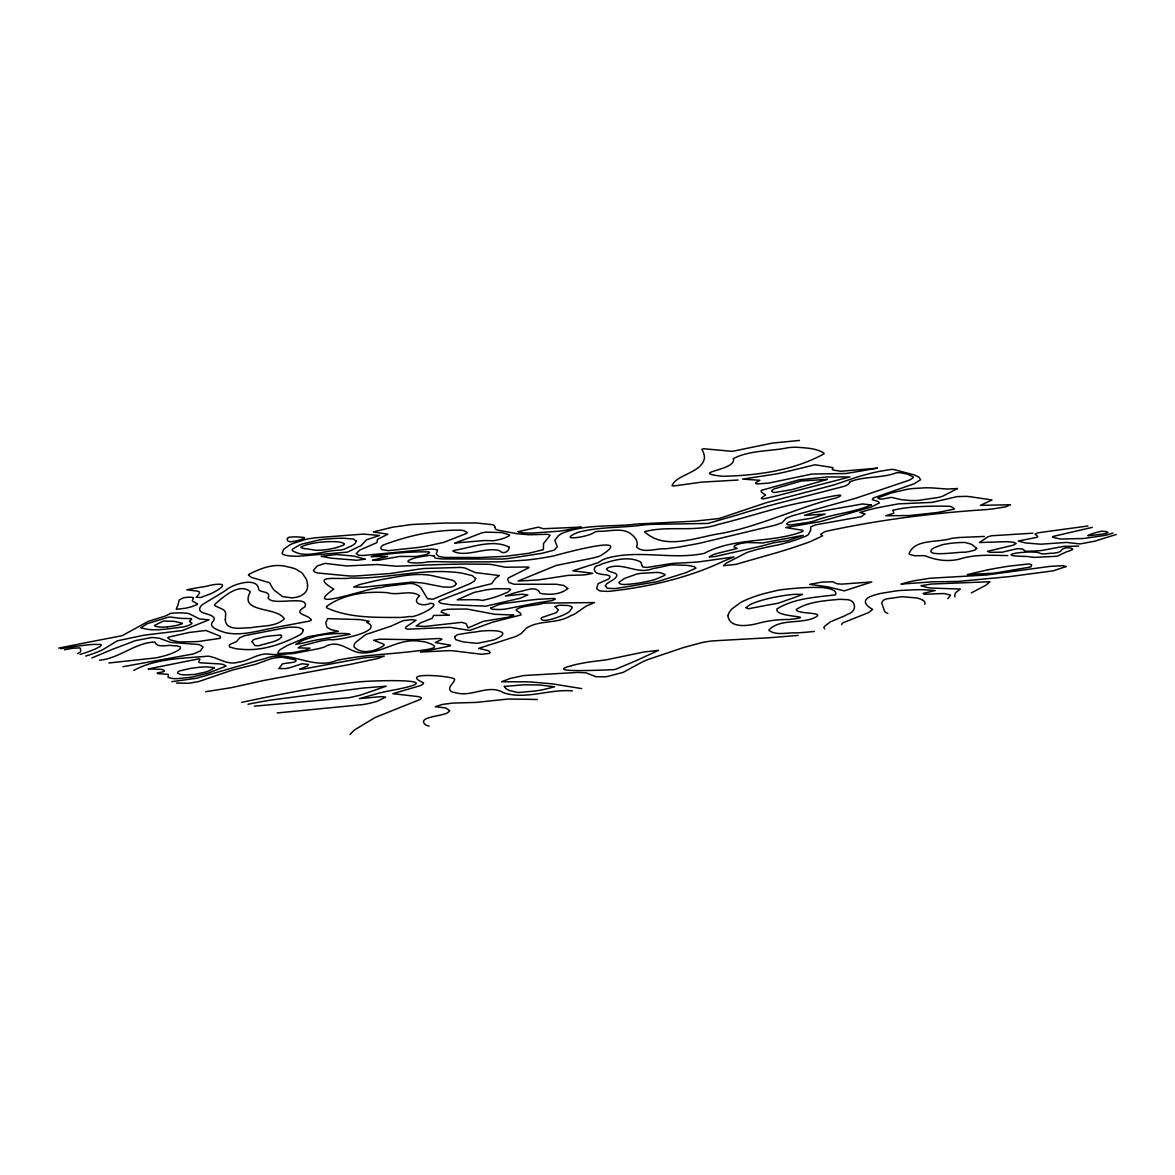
<?xml version="1.0" encoding="UTF-8"?>
<svg xmlns="http://www.w3.org/2000/svg" width="1175" height="1175" viewBox="0 0 1175 1175"><rect width="100%" height="100%" fill="white"/><g stroke="black" fill="none" stroke-linecap="round" stroke-linejoin="round"><path stroke-width="1.5" d="M841.667 624.733L841.77 624.248A26.599 5.934 -7.4 0 1 842.916 622.809L868.663 612.572L872.672 609.399C861.393 603.201 863.816 597.708 875.669 594.756A21.488 4.803 -7.4 0 1 880.428 593.478L895.423 590.996A37.527 8.387 -7.4 0 1 901.005 590.423L915.633 589.747A111.155 24.822 -7.4 0 1 922.199 589.674L935.212 590.526L923.109 593.419L924.49 594.271L939.457 593.669A16.186 3.613 -7.4 0 1 944.509 593.61L950.531 595.108L947.843 598.633M525.107 629.58L521.068 633.604L516.133 636.395L478.68 648.38L486.553 650.216A30.183 6.742 -7.4 0 1 489.05 651.141L490.239 652.522L489.153 653.432L481.588 654.269L453.447 650.847A28.215 6.301 -7.4 0 0 448.571 650.642L420.371 652.066L449.907 646A3.907 0.867 -7.4 0 0 450.495 645.222L435.308 642.563L441.918 639.288L440.082 638.466L414.305 639.699L379.613 639.171L373.606 640.272L383.77 644.194A14.217 3.173 -7.4 0 1 383.403 645.912C375.192 651.082 362.194 654.93 354.365 647.234A66.813 14.922 -7.4 0 1 353.969 645.207L355.379 642.578L365.675 634.573L391.011 626.143L403.04 620.664L411.72 619.666L416.053 620.268L405.977 626.892L405.434 628.273L407.593 629.198L449.996 627.318L469.78 630.417L492.868 622.089L520.995 614.966L520.643 613.482L516.677 610.53A76.081 16.979 -7.4 0 1 516.06 609.796C522.39 605.213 534.625 605.992 543.026 603.363A7.667 1.718 -7.4 0 1 546.448 603.069L594.55 602.569L586.296 606.036L574.663 614.055A47.734 10.648 -7.4 0 1 570.345 615.862C556.642 624.248 538.429 619.636 525.798 628.61M971.314 592.876L985.869 585.253L989.908 581.728L931.173 584.063L920.921 585.723L928.162 587.735A55.387 12.367 -7.4 0 0 933.023 588.132L960.357 589.042L956.465 592.068A19.622 4.377 -7.4 0 0 955.525 592.92L954.805 595.064A170.081 37.967 -7.4 0 0 954.893 596.9M133.818 670.382C155.893 658.308 183.579 658.382 208.225 656.135C218.344 657.692 227.421 665.505 238.172 662.215C248.777 661.187 257.971 652.933 268.767 654.093A29.889 6.668 -7.4 0 0 272.277 654.431L273.702 654.504A35.544 7.931 -7.4 0 0 278.534 654.592L294.499 653.359L318.249 648.717A45.84 10.237 -7.4 0 0 324.05 647.175C339.061 638.172 348.006 651.787 361.312 652.918A22.751 5.082 -7.4 0 0 365.998 652.845C385.826 651.258 400.264 637.423 421.663 641.535A10.913 2.438 -7.4 0 1 424.483 641.77C439.318 646.074 437.056 648.453 421.414 650.333C393.346 654.269 364.793 654.475 337.005 660.35C312.477 670.763 289.652 648.688 264.977 658.646A37.864 8.46 -7.4 0 0 259.132 660.188L196.504 678.269L171.844 681.662M91.914 657.941L105.603 652.198A343.673 76.728 -7.4 0 1 112.183 649.437L135.507 640.61L152.104 637.452L159.301 638.231L170.581 642.387L198.942 644.517L203.069 646.808L200.514 650.921L193.405 653.946L122.876 666.724M241.639 702.386C279.312 694.352 317.353 686.773 355.643 682.234C372.563 680.046 459.924 678.092 388.558 690.973A101.388 22.633 -7.4 0 0 379.363 693.03L359.403 698.611L381.214 696.613L385.679 697.127L377.102 701.313A36.792 8.21 -7.4 0 1 370.404 703.091A33.047 7.373 -7.4 0 1 362.825 704.603L277.212 712.946M80.179 654.446L82.779 653.623A91.283 20.372 -7.4 0 0 95.865 648.747L100.418 646.367L101.256 644.84A5.684 1.263 -7.4 0 0 100.404 644.517L94.837 644.37A30.095 6.712 -7.4 0 0 87.64 644.884L81.251 645.618A109.833 24.513 -7.4 0 0 66.064 647.778L60.733 648.673M1116.25 534.478L1094.733 541.161L1080.001 543.937L1066.592 542.424L1040.697 544.201L1025.408 542.923L1018.167 541.029L1037.217 537.283L1037.833 536.417L1034.969 534.14L1037.863 532.818L1086.008 526.253A28.553 6.374 -7.4 0 1 1087.933 526.062M176.456 683.028L188.881 683.292L198.81 681.515L232.268 670.102L255.709 664.272L271.278 658.661A11.53 2.57 -7.4 0 1 279.224 657.427A11.118 2.482 -7.4 0 1 282.852 657.324L295.41 659.777A19.857 4.436 -7.4 0 1 296.159 660.688L294.47 662.142L282.573 663.787L278.857 668.546L285.804 668.575A18.139 4.054 -7.4 0 0 290.357 667.547L302.122 663.787L308.54 664.462L307.233 666.063L299.713 669.207L302.915 669.104L363.325 657.971L384.328 656.091L377.601 658.543L350.928 664.257L263.42 680.531L231.225 687.683L205.684 691.708M571.667 665.667C540.573 673.466 609.238 669.618 613.188 669.721A8.548 1.909 -7.4 0 0 615.729 669.265L634.999 661.143A182.771 40.802 -7.4 0 1 639.053 659.337L658.529 650.363L644.488 651.89L607.695 659.542A30.109 6.727 -7.4 0 1 603.715 660.159L594.491 661.319A43.916 9.811 -7.4 0 0 571.535 665.623M64.434 649.775L71.087 648.512A28.817 6.433 -7.4 0 1 73.981 648.159L79.782 647.866L80.59 649.011A60.116 13.424 -7.4 0 0 80.561 649.32L80.693 651.449A11.633 2.6 -7.4 0 1 80.091 652.228L79.929 652.345A22.002 4.906 -7.4 0 1 77.462 653.653M99.596 660.218C119.395 658.397 135.184 642.549 154.836 642.02C157.744 648.762 167.467 644.267 173.092 645.692C192.48 646.191 168.715 655.033 163.325 656.12A25.982 5.802 -7.4 0 1 155.306 657.956L108.878 662.979M58.75 648.086L71.587 645.56A83.219 18.58 -7.4 0 0 79.841 643.856L122.141 635.704L148.05 621.472L165.073 616.111A19.167 4.274 -7.4 0 0 166.85 615.347L170.713 613.291L177.102 612.865A47.69 10.648 -7.4 0 1 181.993 612.924L186.384 613.188A15.965 3.569 -7.4 0 1 189.146 613.702L199.662 619.005L209.032 619.768L182.433 630.534L143.996 635.19L117.28 640.83L103.15 649.437A60.821 13.571 -7.4 0 1 96.82 652.287L91.577 654.196A77.697 17.346 -7.4 0 1 85.643 656.076M247.998 704.28L252.493 703.355A120.775 26.966 -7.4 0 1 272.453 699.845L363.501 687.992L386.267 686.185L360.255 695.174L349.21 697.7L254.373 706.16M988.19 569.743L967.26 574.575L992.978 573.209A25.6 5.713 -7.4 0 0 996.238 572.857L1029.961 567.099A5.596 1.248 -7.4 0 0 1031.195 566.6L1031.679 564.955A22.119 4.935 -7.4 0 0 1031.151 564.587L1029.785 564.132A6.536 1.454 -7.4 0 0 1028.463 563.985L1008.561 566.218A145.377 32.459 -7.4 0 0 1000.836 567.452A122.42 27.333 -7.4 0 0 988.19 569.728M1092.295 527.369L1053.211 536.402A7.461 1.66 -7.4 0 0 1052.492 537.181L1059.821 538.914A50.084 11.177 -7.4 0 0 1061.803 539.031L1083.747 538.488L1104.838 535.418A19.549 4.362 -7.4 0 0 1109.347 534.243L1112.108 533.332A15.363 3.422 -7.4 0 0 1112.887 533.024M814.275 631.46L805.639 632.268A100.507 22.442 -7.4 0 1 796.18 632.914C787.426 632.297 775.999 636.042 768.744 630.182C779.201 618.726 799.617 623.896 813.688 618.094C828.125 611.749 798.912 614.496 796.4 610.031L796.239 609.443C808.444 601.717 824.38 600.719 838.642 599.397A19.079 4.259 -7.4 0 1 845.442 599.632C856.105 598.78 857.882 611.308 847.88 614.158A50.54 11.28 -7.4 0 1 842.695 616.684L830.519 621.766L824.233 626.554A25.042 5.596 -7.4 0 0 824.013 627.714L824.674 628.904M167.526 626.818L165.925 626.965A12.675 2.835 -7.4 0 1 160.549 627.083L159.213 626.98A19.902 4.45 -7.4 0 1 156.157 626.466L154.615 625.79A5.963 1.337 -7.4 0 1 154.601 625.423L162.87 621.281A3.922 0.881 -7.4 0 1 164.515 621.032L173.371 621.34A105.383 23.529 -7.4 0 1 175.31 621.575L182.463 623.264A4.465 0.999 -7.4 0 1 182.066 623.793L177.895 625.129A20.489 4.568 -7.4 0 1 167.526 626.818M798.222 635.411L769.963 637.687A179.643 40.112 -7.4 0 1 755.334 638.495L712.168 640.933A31.402 7.006 -7.4 0 0 701.446 642.696L683.556 647.528L648.115 659.469A70.97 15.848 -7.4 0 0 640.39 662.979L623.235 672.35L606.271 676.756L596.004 676.741L586.178 672.849L577.924 672.408L523.712 675.552L510.67 678.327L501.519 681.764L519.379 681.823A92.326 20.607 -7.4 0 1 530.468 681.97L551.942 683.806L581.728 688.609M1078.709 546.111L1063.889 546.36L1042.049 550.429A59.69 13.322 -7.4 0 1 1035.454 551.016L1025.481 551.281L1022.573 549.033L1017.271 548.652L1002.113 552.206L989.952 552.338L987.426 551.354L1013.379 545.171L1016.14 543.482L1013.203 542.174L1006.064 541.675L979.48 542.542L987.852 536.784L991.348 535.771L1032.854 533.186M738.091 480.032L701.827 482.117L673.951 485.951A7.623 1.704 -7.4 0 1 672.071 485.627C676.139 474.568 701.842 472.893 704.413 458.265A304.281 67.93 -7.4 0 0 704.104 454.784L703.957 454.152A244.224 54.52 -7.4 0 0 703.37 452.419L701.872 449.305L703.472 448.718L732.319 451.362L772.225 443.122L799.485 440.434M1007.812 555.599C991.201 555.305 974.912 554.086 958.859 559.3C946.83 561.856 935.829 560.167 925.166 555.79A16.45 3.672 -7.4 0 0 922.757 555.658L915.795 555.746A9.664 2.159 -7.4 0 1 914.194 555.658L909.582 554.38A14.379 3.217 -7.4 0 1 909.171 553.528C914.811 538.517 938.561 542.879 951.941 538.297A40.244 8.989 -7.4 0 1 958.991 537.518L984.297 536.446M572.445 690.885C549.459 688.77 525.71 700.153 503.532 692.751C488.653 683.542 471.968 697.539 455.885 692.765A26.188 5.846 -7.4 0 1 451.053 691.414C446.5 687.683 453.917 683.453 454.652 679.576L454.417 678.944C449.805 675.684 398.207 671.674 423.573 682.822L423.397 683.468A18.8 4.201 -7.4 0 1 420.503 685.598L392.847 693.676L418.579 696.643L421.355 697.671L420.503 699.345L375.501 717.308L355.144 729.543A161.562 36.072 -7.4 0 0 350.032 734.566M476.697 599.676L457.192 599.837L473.231 592.802A14.173 3.158 -7.4 0 1 474.964 592.215L486.714 589.791A35.074 7.828 -7.4 0 1 496.144 588.704L509.348 588.881A10.325 2.306 -7.4 0 1 510.508 589.644L507.894 592.112L499.272 595.681A85.892 19.182 -7.4 0 1 491.62 598.178L482.852 600.381L478.46 599.823A8.387 1.865 -7.4 0 0 476.697 599.676M922.257 599.837L920.598 599.118A54.447 12.161 -7.4 0 0 916.294 597.899L901.959 596.709L886.743 598.853A11.721 2.614 -7.4 0 0 883.409 600.19L881.676 602.804L884.702 611.734A56.003 12.499 -7.4 0 0 887.845 613.379M922.375 599.823A51.112 11.412 -7.4 0 1 924.725 604.303M429.11 726.106A63.758 14.232 -7.4 0 1 425.761 724.96C415.216 716.383 444.767 716.486 448.38 712.035A15.202 3.393 -7.4 0 0 449.717 710.684L445.722 707.938L435.293 706.733L442.329 704.442L452.625 703.076L476.125 702.415L508.188 699.022L534.331 699.419A32.312 7.212 -7.4 0 1 537.298 699.522M307.571 585.517C308.202 592.582 301.064 596.783 294.925 597.488A6.492 1.454 -7.4 0 1 291.855 597.869L282.602 596.606L274.216 590.202A396.151 88.433 -7.4 0 1 272.35 587.75L269.692 583.064A23.808 5.317 -7.4 0 0 269.119 582.609L251.406 577.41L248.468 575.118A15.113 3.378 -7.4 0 1 249.071 574.237C260.953 568.201 274.48 562.884 287.978 566.908A80.194 17.904 -7.4 0 1 295.938 569.155L302.093 572.93L306.029 578.702A380.964 85.055 -7.4 0 1 307.365 583.241L307.571 585.517M268.238 597.943C271.748 606.755 310.362 594.109 304.883 606.887C291.473 614.481 308.643 614.408 311.404 619.915A7.535 1.674 -7.4 0 1 308.863 621.208L277.447 627.083A54.123 12.088 -7.4 0 0 271.895 628.214C256.62 631.21 240.699 636.101 225.115 632.591C220.782 630.916 206.741 627.523 213.204 621.149A45.531 10.164 -7.4 0 0 214.1 619.622A46.794 10.443 -7.4 0 0 214.114 618.109C211.529 612.586 195.505 614.569 200.631 606.403A146.199 32.636 -7.4 0 1 202.144 604.758L222.501 592.435A131.747 29.404 -7.4 0 0 226.099 590.085C232.841 584.004 256.238 576.998 258.544 588.205C257.868 593.61 271.469 589.806 268.238 597.943M225.292 619.68C225.82 631.562 242.784 627.553 250.583 627.758C261.496 625.57 276.096 627.024 284.321 618.887C277.168 606.227 238.305 613.497 250.363 591.759C239.245 582.08 223.088 597.164 214.584 604.552A22.722 5.067 -7.4 0 0 215.172 605.874L222.472 609.208A60.88 13.586 -7.4 0 1 224.689 610.897L225.747 613.262L225.292 619.68M494.866 527.222L495.644 529.176L498.156 530.204L516.78 533.67L528.75 534.757L547.726 534.302L550.106 535.33L543.54 543.555L543.393 549.621L529 553.234L504.956 556.377L479.224 557.523L444.194 557.42L438.936 556.465L436.468 554.365A31.828 7.109 -7.4 0 1 436.527 553.087L437.541 549.812L431.577 548.989L363.016 555.481L358.816 555.29L356.142 553.645L359.623 550.15L376.999 542.586L377.469 539.413L387.838 534.199L373.312 531.937L392.641 527.178L412.014 524.476L443.68 523.081L475.978 522.948L492.633 524.682A21.649 4.832 -7.4 0 1 494.425 525.695L494.866 527.222M641.653 565.116L642.798 567.04L647.308 567.422L672.467 563.398L691.869 562.384A38.731 8.651 -7.4 0 0 699.272 561.826L734.023 556.95L727.134 559.697A81.824 18.271 -7.4 0 0 723.638 561.165C688.315 577.894 649.276 586.81 610.442 591.201A14.555 3.246 -7.4 0 1 607.255 591.363L601.703 591.113A24.616 5.493 -7.4 0 1 599.412 590.731L596.856 588.895A97.172 21.693 -7.4 0 0 596.812 587.808L598.148 583.637L607.46 579.539A16.479 3.672 -7.4 0 0 608.988 578.643C612.953 574.854 604.479 574.766 602.188 574.413A24.264 5.42 -7.4 0 1 600.072 573.958C593.669 573.459 591.539 566.585 599.147 565.204A40.67 9.077 -7.4 0 1 603.656 563.398C615.113 559.77 628.537 556.216 639.964 561.606A48.645 10.854 -7.4 0 1 641.271 562.928L641.653 565.116M893 510.303L893.881 513.211L885.803 515.752L909.244 515.561L937.768 512.462L954.511 509.054L952.058 506.998A41.419 9.253 -7.4 0 0 948.636 506.19C930.438 506.117 910.111 505.94 893 510.303M733.406 458.603C736.769 471.043 686.641 472.071 722.537 476.301C757.332 475.478 793.389 470.646 824.027 453.829L823.983 453.124C816.17 448.086 805.815 448.013 796.723 447.234A20.93 4.671 -7.4 0 0 788.587 447.602C770.55 451.464 749.503 450.04 733.406 458.603M366.718 622.383C386.325 631.372 333.289 641.55 329.734 639.523A54.667 12.205 -7.4 0 0 320.951 640.889L300.829 646.103L298.142 647.88L309.994 648.174L305.897 650.083L295.498 652.096A40.817 9.121 -7.4 0 1 290.754 652.727L279.342 653.476A4.553 1.013 -7.4 0 1 277.887 653.138L278.637 651.141A70.691 15.789 -7.4 0 1 280.458 649.452L287.243 645.501L308.056 636.732L338.356 631.372L330.66 629.477L326.958 627.303L325.739 622.809L327.649 618.637L360.417 619.607L369.097 621.237L366.718 622.383M196.328 597.311L200.763 597.502L211.118 593.61A105.809 23.617 -7.4 0 0 219.343 588.91C230.08 581.39 210.604 584.842 206.8 586.222A57.34 12.808 -7.4 0 1 197.694 587.662L186.766 589.806L197.312 591.098A13.571 3.026 -7.4 0 1 199.353 591.936L199.486 593.36L196.328 597.311M605.36 585.752L607.181 588.234L613.673 588.602A13.982 3.114 -7.4 0 0 617.624 588.264L657.119 581.698L686.068 572.622L695.982 568.113L694.278 566.717L688.579 565.557A31.211 6.962 -7.4 0 0 685.054 565.263L671.601 564.881A3.54 0.793 -7.4 0 0 670.014 565.087L657.427 567.789A58.207 12.998 -7.4 0 1 652.845 568.568C637.878 574.898 623.896 562.487 609.238 567.334A11.265 2.512 -7.4 0 0 606.52 568.95C607.49 573.062 621.634 571.828 615.23 578.071A80.825 18.051 -7.4 0 1 612.704 580.112L606.829 583.637L605.36 585.752M148.3 668.928L161.401 669.368A33.15 7.402 -7.4 0 1 163.34 669.985C168.26 672.497 153.558 672.335 157.979 673.701A7.623 1.704 -7.4 0 0 159.991 673.745L167.849 674.347A16.421 3.672 -7.4 0 1 168.333 675.17L168.098 677.373L172.314 678.489A19.813 4.421 -7.4 0 0 177.028 678.68L191.613 677.211L208.107 673.172L226.041 666.122L223.5 664.58A74.275 16.582 -7.4 0 0 220.459 663.978L199.956 662.773L198.663 661.877L199.941 659.146L198.913 658.808L148.3 668.928M303.341 630.314L302.181 632.899A47.426 10.59 -7.4 0 1 299.375 635.132C281.75 644.297 262.054 651.126 241.903 649.32A46.985 10.487 -7.4 0 1 235.793 648.688L229.595 647.014L229.272 645.031A12.543 2.805 -7.4 0 1 231.211 643.871L236.527 641.623L239.788 637.717L244.591 635.66L287.537 627.362A20.445 4.568 -7.4 0 1 292.913 627.171L294.558 627.2A19.108 4.259 -7.4 0 1 298.758 627.612L302.342 628.845L303.341 630.314M434.03 555.966L435.161 558.11L441.991 558.947L502.254 559.036A27.495 6.139 -7.4 0 0 508.599 558.463L541.69 553.381L554.145 550.15L557.244 546.816L554.82 540.192L558.477 535.727A104.046 23.221 -7.4 0 1 561.415 533.67C584.695 523.697 611.485 527.222 636.218 524.065A404.567 90.313 -7.4 0 1 649.276 523.389L694.337 521.186L719.027 518.557L766.834 502.518L834.309 484.834L853.285 478.343A84.101 18.771 -7.4 0 1 859.85 476.242L869.03 473.716A58.5 13.057 -7.4 0 1 880.016 471.263L889.886 469.618A6.404 1.425 -7.4 0 1 893.426 469.442L913.974 474.832L918.953 477.153L920.598 479.752L914.253 483.748L873.377 497.98L872.232 499.625L878.43 501.607L879.341 502.988L871.145 507.057L820.135 521.656L785.62 527.56L802.701 530.278A10.002 2.232 -7.4 0 1 802.554 531.555C770.609 543.555 735.109 536.946 704.119 553.41C671.689 560.211 637.482 548.989 605.477 558.639A30.462 6.8 -7.4 0 0 602.437 559.961L599.323 561.944A13.571 3.026 -7.4 0 1 597.355 562.942L572.827 570.8L592.743 573.312L586.501 574.619A17.361 3.878 -7.4 0 1 581.698 575.016L568.171 575.383L538.179 579.995L518.087 581.038L556.333 565.41L587.001 559.227A34.222 7.638 -7.4 0 0 593.316 557.919L595.005 557.493A23.515 5.243 -7.4 0 0 600.117 555.937C638.95 532.113 559.036 554.571 553.983 555.819A40.376 9.018 -7.4 0 1 549.092 556.818L541.073 558.184A66.035 14.746 -7.4 0 1 531.306 559.52A63.905 14.262 -7.4 0 1 526.048 560.093L501.152 561.826L453.932 561.929A246.456 55.019 -7.4 0 1 448.204 561.841L435.984 561.65A49.144 10.972 -7.4 0 0 430.784 561.753A49.776 11.118 -7.4 0 0 427.392 561.914C422.838 563.398 395.255 563.985 414.937 557.949A38.437 8.578 -7.4 0 1 419.313 556.95L429.609 555.32L434.03 555.966M475.669 578.599L474.421 581.008L470.264 583.549L433.09 599.206L427.509 598.751L421.12 588.132A169.567 37.85 -7.4 0 0 419.813 586.839A173.959 38.834 -7.4 0 0 418.829 586.017L414.011 583.916A17.449 3.892 -7.4 0 0 409.605 583.461L385.988 586.325A52.772 11.779 -7.4 0 0 380.7 587.603C372.402 586.325 298.979 613.497 333.803 589.16C308.467 573.826 339.311 580.112 350.943 577.997C384.533 579.055 417.522 569.493 451.112 571.946A93.177 20.797 -7.4 0 1 461.217 572.989L472.218 575.588L475.669 578.599M709.333 556.906L714.473 556.642L758.58 546.757A23.97 5.346 -7.4 0 0 762.384 545.832L773.87 542.732L787.735 540.662L803.201 535.345L762.707 542.953L748.196 542.527A5.023 1.116 -7.4 0 0 746.154 542.615L741.469 543.379A13.527 3.026 -7.4 0 0 738.385 544.157L737.445 544.451A13.028 2.908 -7.4 0 0 735.08 545.42L733.846 546.83L737.151 548.475L717.264 553.396A17.037 3.804 -7.4 0 0 714.488 554.262L712.99 554.85A29.213 6.521 -7.4 0 0 711.095 555.716L709.333 556.906M1072.54 549.048L1072.525 549.239A7.138 1.586 -7.4 0 1 1071.997 549.827L1069.485 550.913A14.379 3.217 -7.4 0 1 1066.783 551.707L1060.012 554.791A16.024 3.569 -7.4 0 1 1057.015 556.245L1034.793 557.361A18.815 4.201 -7.4 0 1 1032.384 557.185L1028.331 556.597A15.525 3.466 -7.4 0 0 1025.716 556.421C987.837 555.76 1034.632 548.989 1040.844 553.631A11.251 2.512 -7.4 0 0 1043.429 553.866A11.03 2.467 -7.4 0 0 1045.721 553.851C1050.67 552.691 1059.072 554.306 1062.053 549.621A14.027 3.128 -7.4 0 1 1062.641 549.019L1065.725 547.785L1070.014 547.888A15.833 3.54 -7.4 0 1 1071.424 548.255L1072.54 549.048M193.405 597.972L192.303 600.998L197.517 603.906A8.489 1.895 -7.4 0 1 197.062 604.538L191.76 606.653A30.183 6.742 -7.4 0 1 185.532 608.239L176.25 609.326L177.146 606.726A75.141 16.773 -7.4 0 0 178.203 604.185L179.143 600.058L183.271 597.899A5.288 1.175 -7.4 0 1 184.798 597.59L187.75 597.252A8.695 1.939 -7.4 0 1 190.13 597.179L192.788 597.473A5.567 1.248 -7.4 0 1 193.361 597.825L193.405 597.972M554.938 606.55L558.375 609.869L556.524 612.41A12.984 2.893 -7.4 0 1 554.952 613.115L542.732 617.227A18.213 4.068 -7.4 0 0 541.058 618.256C541.117 624.131 561.973 616.038 566.115 613.688A65.359 14.585 -7.4 0 0 569.42 611.587L572.298 607.666A22.046 4.92 -7.4 0 0 567.819 605.492L559.711 605.213L554.938 606.55M326.591 606.476L326.518 607.71C348.858 618.256 376.22 617.374 400.866 617.462A24.411 5.449 -7.4 0 0 409.84 616.42C413.321 618.858 443.974 604.141 430.461 603.26C423.25 606.873 410.545 603.7 419.622 595.769C410.971 589.439 397.782 595.901 387.691 592.699C366.82 591.054 343.702 593.889 326.591 606.476M871.16 504.927C853.608 512.682 832.576 513.813 814.202 520.995A35.926 8.019 -7.4 0 1 808.209 522.405L790.32 524.99A5.728 1.278 -7.4 0 1 787.309 524.682L786.751 523.8L788.337 522.464A7.682 1.718 -7.4 0 1 790.878 521.582L812.41 518.072L825.158 514.092L804.449 515.384L812.513 512.799L862.553 503.957L871.16 504.927M251.993 641.594L254.975 645.545A4.773 1.057 -7.4 0 0 255.357 645.618A5.008 1.116 -7.4 0 0 259.822 645.472C265.227 643.386 282.955 640.83 281.501 635.234A5.831 1.307 -7.4 0 0 279.87 635.043L268.179 636.174A36.792 8.21 -7.4 0 0 263.832 636.909L254.637 639.288A11.265 2.512 -7.4 0 0 253.183 640.023L251.993 641.594M849.643 481.97L849.496 482.808A23.808 5.317 -7.4 0 1 848.379 484.173L847.234 484.937A22.046 4.92 -7.4 0 1 844.678 486.171L787.279 500.991A310.787 69.384 -7.4 0 0 776.763 503.693L773.106 504.663A398.34 88.933 -7.4 0 0 758.639 508.643L751.956 510.552A283.66 63.332 -7.4 0 0 738.135 514.723L707.938 523.448L650.803 524.373A38.349 8.563 -7.4 0 0 644.399 524.887C622.324 528.03 599.749 526.518 578.012 532.334C554.776 541.983 590.247 536.916 594.623 532.025A10.619 2.365 -7.4 0 1 598.413 531.306C609.193 531.761 623.514 526.694 632.121 534.904C635.646 537.886 638.701 542.277 636.571 546.962C643.107 553.792 656.414 548.196 665.05 548.828A86.142 19.226 -7.4 0 0 679.165 547.051L699.008 543.393L775.441 525.093L782.124 522.713L786.178 518.278L791.965 515.913L855.371 498.376L907.467 480.795A23.265 5.199 -7.4 0 0 910.067 479.752L912.755 478.093A14.702 3.29 -7.4 0 0 913.107 476.859L907.35 474.054L899.933 472.658A7.123 1.586 -7.4 0 0 896.231 472.849C881.397 478.445 863.126 476.066 849.643 481.97M810.544 530.41L808.356 534.596A27.172 6.066 -7.4 0 1 805.8 536.153L796.209 539.81A108.247 24.161 -7.4 0 1 789.585 541.881L781.316 544.157A34.809 7.77 -7.4 0 1 776.455 545.244L772.195 546.067A52.758 11.779 -7.4 0 0 767.921 546.933L761.899 548.299A110.7 24.719 -7.4 0 0 757.199 549.445L749.65 551.574A25.6 5.713 -7.4 0 0 745.831 553.072L726.062 563.236L723.447 565.704L735.77 564.397L775.691 552.984A386.825 86.362 -7.4 0 0 785.987 549.856A396.254 88.463 -7.4 0 0 793.198 547.579L809.369 542.013L822.706 535.844L821.105 534.875A6.022 1.351 -7.4 0 1 820.708 534.419L823.176 532.554A35.852 8.005 -7.4 0 1 825.687 531.394C877.666 520.114 930.908 513.24 984.107 509.744A43.093 9.62 -7.4 0 0 993.066 508.878L1005.873 506.763L1010.515 504.751L980.449 505.353L991.979 499.948L970.403 496.746A99.537 22.222 -7.4 0 0 967.818 496.496A126.518 28.244 -7.4 0 0 966.129 496.349L957.214 496.614L932.186 502.371L898.288 503.884L876.741 507.908A166.909 37.262 -7.4 0 0 868.81 509.847L859.821 512.462L865.02 513.872L861.304 516.648L815.509 524.873L810.823 526.841L810.544 530.41M456.003 583.872L454.975 585.605L451.993 586.839A3.936 0.881 -7.4 0 1 450.392 587.133L443.416 587.045L422.692 582.976L411.691 582.139L363.002 587.236L353.719 587.015L359.814 584.489L375.838 580.7A116.354 25.982 -7.4 0 1 383.021 579.246C400.411 576.47 418.608 571.711 436.057 576.587A70.647 15.774 -7.4 0 0 438.539 577.101L452.404 580.186A60.792 13.571 -7.4 0 1 455.21 582.139L456.003 583.872M1088.065 535.668L1094.968 535.066A15.275 3.407 -7.4 0 1 1096.789 534.801L1101.518 534.228A10.311 2.306 -7.4 0 0 1106.586 533.244L1108.01 532.627L1107.203 531.937A21.047 4.7 -7.4 0 0 1106.116 531.555L1101.283 531.188L1095.453 532.73A50.29 11.221 -7.4 0 1 1094.175 533.127L1089.592 534.654A8.563 1.909 -7.4 0 0 1088.535 535.198L1088.065 535.668M344.246 544.084L344.187 544.377A9.958 2.218 -7.4 0 1 343.041 545.362L337.21 547.374A32.65 7.285 -7.4 0 1 331.835 548.666L328.251 549.371A13.865 3.099 -7.4 0 1 323.257 550.003L322.699 550.047A17.742 3.966 -7.4 0 1 317.368 550.252L315.664 550.194A8.857 1.983 -7.4 0 1 314.386 550.047L307.189 548.901A35.426 7.902 -7.4 0 1 303.591 548.49L300.932 547.521A6.903 1.542 -7.4 0 1 301.197 546.86L305.779 545.009A24.146 5.39 -7.4 0 1 311.081 543.673A20.078 4.48 -7.4 0 1 320.628 542.174L324.579 541.851A31.563 7.05 -7.4 0 1 334.934 541.69L335.639 541.719A24.043 5.361 -7.4 0 1 342.806 542.879L344.246 544.084M349.798 634.368L317.47 639.788A67.019 14.967 -7.4 0 0 305.353 642.563L295.748 644.458L300.815 641.286A67.181 14.996 -7.4 0 1 305.838 639.229L315.987 636.101A20.871 4.656 -7.4 0 1 321.877 634.97L324.197 634.632A28.611 6.389 -7.4 0 1 333.083 633.766L335.022 633.663A43.005 9.606 -7.4 0 1 342.204 633.457L345.127 633.531A19.49 4.348 -7.4 0 1 346.684 633.633L349.798 634.368M567.76 588.513C561.033 594.565 548.901 595.299 540.059 593.243C536.49 585.312 526.679 590.364 519.864 591.539A72.409 16.171 -7.4 0 0 513.827 593.14L505.323 596.048L521.979 594.212L527.869 594.947L519.849 598.325L485.907 606.153L450.554 604.758L441.095 603.318L438.833 601.644A10.56 2.35 -7.4 0 1 440.684 600.161L469.207 589.262L491.649 583.667L495.498 578.335L499.331 575.53L475.273 572.577L465.109 568.083A21.165 4.729 -7.4 0 0 460.306 567.422L424.381 568.48A20.533 4.583 -7.4 0 0 418.153 569.258L390.35 573.518L354.718 576.058A37.365 8.342 -7.4 0 1 347.374 575.809L318.102 573.033L314.606 572.049L313.358 570.389L317.25 565.939L325.034 563.368L346.64 565.953L377.395 564.499L396.753 566.262L421.076 565.234A212.631 47.47 -7.4 0 1 430.696 564.822L451.729 564.264A587.529 131.159 -7.4 0 1 465.447 564.059L488.947 564.279A28.523 6.36 -7.4 0 1 493.309 564.822L505.279 567.217L528.016 567.011A4.7 1.057 -7.4 0 1 528.897 567.657L508.716 577.792A35.999 8.034 -7.4 0 0 507.615 579.378L508.907 582.447L514.048 584.254L556.509 584.254L564.117 585.561L567.76 588.513M513.666 615.039L508.158 617.242L483.263 621.34L468.076 627.905L466.078 623.587L461.672 622.339L425.115 626.422L416.038 626.099L420.841 622.735L432.312 618.212L433.531 615.45L449.335 615.215L441.051 612.087L442.138 610.442L447.719 609.238L466.769 609.002L494.807 614.275L513.666 615.039M746.096 607.607L747.535 608.591A4.01 0.896 -7.4 0 0 749.077 608.635L765.351 605.536A21.473 4.788 -7.4 0 1 768.406 604.949L773.723 604.053A20.474 4.568 -7.4 0 0 779.245 602.863L795.813 597.018A63.568 14.188 -7.4 0 1 797.575 596.371L802.584 594.374L794.315 594.344A37.115 8.284 -7.4 0 0 781.316 595.989L776.425 596.856A51.979 11.603 -7.4 0 0 764.646 599.529A44.767 9.987 -7.4 0 0 749.826 604.758L746.096 607.607M214.144 667.988L208.592 671.057A32.401 7.241 -7.4 0 1 205.39 672.085L194.742 674.45L184.945 674.949A20.239 4.524 -7.4 0 1 180.392 674.45L177.425 673.113L178.35 671.571A9.415 2.1 -7.4 0 1 179.848 670.881L189.63 668.59A34.104 7.608 -7.4 0 1 194.609 667.826L198.883 667.312A20.004 4.465 -7.4 0 1 203.907 666.974L205.889 666.93A29.962 6.683 -7.4 0 1 207.858 666.93L213.762 667.591A6.389 1.425 -7.4 0 1 214.144 667.988M454.71 636.615L455.503 639.317A14.071 3.143 -7.4 0 0 455.9 639.67L460.659 641.227A120.996 27.01 -7.4 0 0 464.301 642.035L476.389 643.312A5.963 1.337 -7.4 0 0 478.489 643.092L492.501 640.243A14.658 3.275 -7.4 0 0 495.189 639.464C517.793 628.875 483.41 629.932 476.477 631.856A78.828 17.596 -7.4 0 0 468.619 632.782L457.56 634.662L454.71 636.615M877.27 468.179L846.294 473.496L811.881 474.054L768.656 483.116L757.023 483.938A8.915 1.998 -7.4 0 1 755.789 483.439L755.804 482.617A6.051 1.351 -7.4 0 1 756.935 481.956L759.902 480.311L742.615 479.106L774.898 474.157A57.693 12.881 -7.4 0 0 780.729 473.011A53.477 11.941 -7.4 0 0 784.944 472.086L814.995 464.771L832.135 467.474L833.134 467.958L832.179 469.236L832.869 469.941L840.61 471.278L877.27 468.179M282.279 553.087L282.955 554.497L287.287 555.628A40.405 9.018 -7.4 0 0 290.533 555.995L296.585 556.26A12.587 2.805 -7.4 0 0 300.036 556.098L347.462 552.133L361.122 545.553L366.438 539.854L379.598 535.477L363.516 534.082L314.915 537.812L306.616 539.119L292.634 543.584A26.129 5.831 -7.4 0 0 289.843 544.892L283.557 549.401L282.279 553.087M509.23 547.227C508.922 552.294 502.724 554.556 499.478 550.634A11.265 2.512 -7.4 0 0 497.495 550.15C483.145 547.668 464.918 557.714 452.816 551.046A4.876 1.087 -7.4 0 1 454.064 550.399C471.483 547.55 493.015 538.723 509.23 547.227M727.898 615.568C729.425 629.301 749.812 625.732 759.461 622.985C769.214 620.415 779.245 619.416 789.306 619.489C821.252 615.671 774.149 618.138 776.954 608.944C794.373 598.134 815.949 597.267 835.572 594.829C837.834 589.38 826.275 587.985 822.353 587.529C808.914 587.059 795.431 588.073 782.08 589.63A23.823 5.317 -7.4 0 0 776.851 590.496L763.956 593.654A79.827 17.816 -7.4 0 0 758.007 595.446A78.064 17.434 -7.4 0 0 747.138 599.412L745.508 600.117A83.572 18.653 -7.4 0 0 740.955 602.29L732.084 608.797A170.948 38.158 -7.4 0 0 729.102 612.748L727.898 615.568M141.073 627.7C152.882 632.121 169.729 628.331 183.036 626.995A14.482 3.231 -7.4 0 0 186.752 626.04A14.952 3.334 -7.4 0 0 190.144 624.733L191.481 623.881A10.325 2.306 -7.4 0 0 191.848 623.176L189.439 621.296L191.143 619.68A8.328 1.851 -7.4 0 0 191.584 619.093A8.959 1.998 -7.4 0 0 191.363 618.593L181.846 618.403A7.3 1.63 -7.4 0 1 179.702 618.226L170.61 617.081A12.103 2.703 -7.4 0 0 167.761 617.33L147.198 623.734L141.073 627.7M976.645 548.358L975.47 549.68A8.93 1.998 -7.4 0 1 973.884 550.385L968.729 551.633A14.408 3.217 -7.4 0 1 964.748 552.221C960.107 551.56 922.478 557.787 932.598 548.652A38.981 8.695 -7.4 0 1 934.815 547.447L941.998 544.833A13.424 2.996 -7.4 0 1 944.436 544.275L949.547 543.467A31.754 7.094 -7.4 0 1 956.714 542.703L963.632 542.439A11.574 2.585 -7.4 0 1 965.336 542.542L970.433 543.922A154.703 34.545 -7.4 0 1 971.945 544.598L976.645 548.358M466.974 532.598L466.916 532.848A9.444 2.115 -7.4 0 1 466.152 533.597L443.871 542.336L427.406 545.964A119.879 26.761 -7.4 0 1 419.769 547.256L388.396 550.664L382.037 549.65L380.773 548.387L381.229 546.801A31.798 7.094 -7.4 0 1 383.226 545.053C407.798 535.8 434.794 529.602 461.188 530.189A28.817 6.433 -7.4 0 1 464.83 531.041L466.974 532.598M356.436 541.205L354.879 543.658A51.744 11.559 -7.4 0 1 352.808 545.288L344.29 549.18A12.073 2.703 -7.4 0 1 340.324 550.135C325.093 549.988 305.147 559.432 292.164 550.399A33.502 7.476 -7.4 0 1 292.781 548.96L299.434 545.068A75.332 16.817 -7.4 0 1 302.43 543.922L319.629 539.839A28.318 6.33 -7.4 0 1 323.874 539.281L332.731 538.547A45.957 10.267 -7.4 0 1 340.559 538.268A47.308 10.56 -7.4 0 1 344.392 538.297L353.367 539.017L356.436 541.205M168.054 637.834L169.347 639.317A59.778 13.351 -7.4 0 0 171.256 640.184L178.159 641.756A24.69 5.508 -7.4 0 0 180.788 641.976L195.402 641.653A80.649 18.007 -7.4 0 0 199.324 641.374L219.314 638.451A7.197 1.601 -7.4 0 0 220.518 637.863L220.357 636.262L205.904 630.461L188.999 632.517L169.127 636.982A6.771 1.513 -7.4 0 0 168.289 637.511L168.054 637.834M827.303 479.341L791.906 489.652L774.913 492.457A5.655 1.263 -7.4 0 1 773.223 492.325L771.725 491.15A17.625 3.936 -7.4 0 1 772.489 489.96L773.238 489.432A12.382 2.761 -7.4 0 1 774.663 488.727L800.131 481.309A6.918 1.542 -7.4 0 1 801.629 480.972L827.303 479.341M504.339 686.45L505.882 688.506A103.297 23.059 -7.4 0 0 509.216 690.43L517.206 692.398A14.012 3.128 -7.4 0 0 519.453 692.457L534.698 691.032A73.775 16.465 -7.4 0 0 542.13 689.887L554.629 686.832L540.559 685.069A113.96 25.439 -7.4 0 0 533.039 684.878L531.408 684.849A144.51 32.254 -7.4 0 0 523.051 684.849L504.339 686.45M810.118 584.401L828.272 586.942L844.311 590.878L871.806 581.948L841.843 584.122L836.982 583.769L832.737 581.787L823.837 582.022A34.618 7.726 -7.4 0 0 819.298 582.506L810.118 584.401M490.607 608.151L492.413 609.326L499.669 609.531A22.178 4.95 -7.4 0 0 505.03 609.149L533.832 603.539A37.732 8.431 -7.4 0 1 540.75 602.349L552.133 600.601L555.173 599.162A7.402 1.645 -7.4 0 0 554.409 598.457L537.313 599.338A130.689 29.169 -7.4 0 1 530.733 600.043L504.207 603.407A24.293 5.42 -7.4 0 0 498.391 604.773L490.607 608.151M518.175 531.673L522.405 532.818A35.735 7.975 -7.4 0 0 526.018 533.039L531.071 533.068A22.428 5.008 -7.4 0 0 535.168 532.848L560.137 531.129L571.329 529.161A125.049 27.921 -7.4 0 1 576.94 528.016L577.865 527.825A71.102 15.877 -7.4 0 1 580.112 527.399L581.317 527.105L543.393 528.721L538.282 527.178L518.175 531.673M765.38 495.116L761.62 497.862A20.195 4.509 -7.4 0 0 761.429 498.479L763.368 498.92L775.559 496.129L849.922 476.947L826.906 476.962L799.162 479.826L761.312 490.357L761.121 491.679L765.38 495.116M365.043 559.212L356.936 560.269L331.1 558.184L321.157 556.274L336.549 554.512L353.983 556.098L365.043 559.212M371.359 556.612L387.618 556.436L372.46 560.284L378.453 560.211L399.779 556.421L416.244 556.495L426.363 554.585L429.624 552.573A10.575 2.365 -7.4 0 0 428.713 551.883C409.752 551.677 389.997 553.087 371.359 556.612M645.119 531.541L644.899 532.113C666.034 550.987 696.966 536.755 721.274 533.421C760.93 525.959 797.149 507.6 836.277 497.921C855.547 489.902 806.329 502.136 806.505 501.622C776.748 507.057 748.196 517.22 718.836 524.256C694.924 532.539 668.883 525.342 645.119 531.541M287.508 538.414L287.449 538.576A56.635 12.646 -7.4 0 0 287.317 539.971C287.508 545.082 309.98 537.122 303.37 537.46A49.908 11.133 -7.4 0 0 297.818 536.96L296.849 536.902A23.72 5.302 -7.4 0 0 294.499 536.843L289.05 537.21L287.508 538.414M454.975 543.041L483.968 540.573A17.669 3.951 -7.4 0 1 486.303 540.573L492.839 540.735A5.434 1.219 -7.4 0 0 494.734 540.559L500.726 539.222A28.332 6.33 -7.4 0 0 504.868 537.886L508.79 536.05A12.661 2.82 -7.4 0 0 509.539 534.875L501.798 532.583L485.98 532.143A8.827 1.968 -7.4 0 0 481.779 532.892L472.747 536.358A69.031 15.407 -7.4 0 1 468.913 537.827L454.975 543.041M619.313 582.139L619.21 582.33A14.878 3.319 -7.4 0 0 621.472 584.269L622.735 584.445A7.329 1.63 -7.4 0 0 624.219 584.518L630.108 584.137A34.853 7.784 -7.4 0 0 645.075 581.904L647.278 581.449A40.273 8.989 -7.4 0 0 655.577 579.334L664.697 575.412A13.101 2.923 -7.4 0 0 664.83 574.34L660.791 572.857A26.408 5.89 -7.4 0 0 656.737 572.416L640.331 573.385A15.613 3.481 -7.4 0 0 636.365 574.193L625.394 578.1A61.276 13.674 -7.4 0 0 623.675 578.967L619.313 582.139M957.434 488.55L943.011 496.041A18.962 4.23 -7.4 0 1 938.223 497.495L918.498 500.359A27.098 6.051 -7.4 0 1 910.889 500.535L902.606 499.845A48.351 10.795 -7.4 0 1 898.655 499.067L891.531 497.348L882.88 498.978A4.259 0.955 -7.4 0 1 880.663 499.111L878.122 498.435A9.547 2.13 -7.4 0 1 878.122 497.789L891.296 493.015L906.659 489.387A25.395 5.669 -7.4 0 1 912.887 488.521L925.797 487.787A41.375 9.238 -7.4 0 1 931.804 487.904L947.065 489.006A17.566 3.922 -7.4 0 0 950.707 488.888L957.434 488.55M1066.063 566.556L1053.123 570.844L1009.913 576.572L958.168 581.434L932.803 581.801L900.975 584.107L907.834 582.183A105.118 23.471 -7.4 0 1 914.576 580.729L929.763 578.262L986.515 575.001L1050.112 566.365L1063.096 565.674L1066.063 566.556"/></g></svg>
